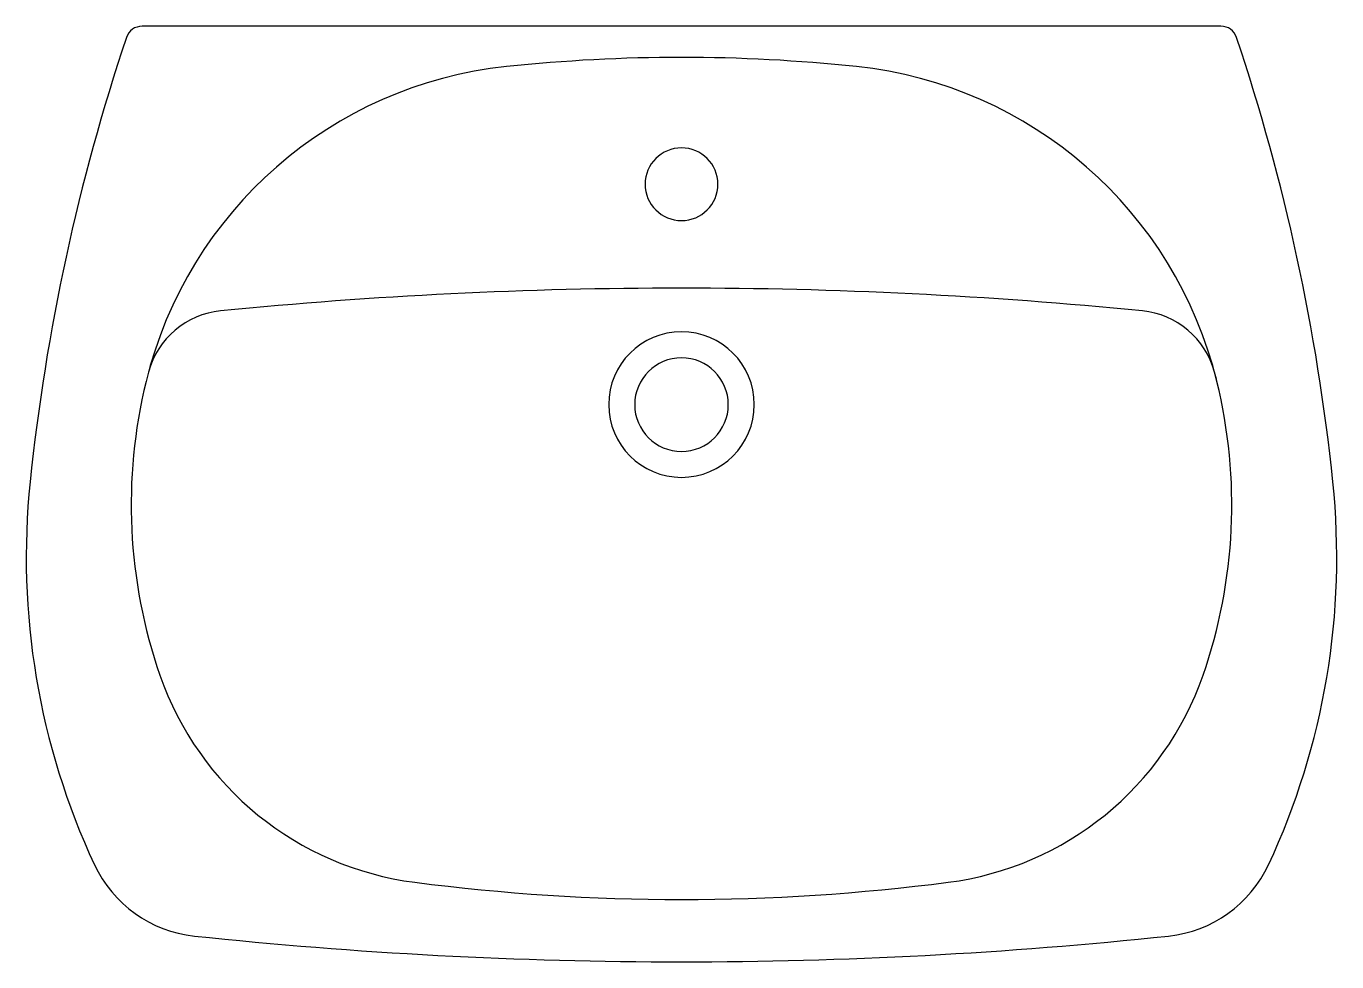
# Model space of a CAD drawing. Extents: x 1935 to 2565, y 1156 to 1606.
import ezdxf

# ---------------------------------------------------------------- set-up
doc = ezdxf.new("R2010")
doc.units = 0
doc.header["$LTSCALE"] = 50
doc.layers.add('FINA', color=6, linetype='CONTINUOUS')
doc.layers.add('GROSSA', color=3, linetype='CONTINUOUS')

msp = doc.modelspace()

# ---------------------------------------------------------------- linework, layer by layer
at = {"layer": 'FINA', "color": 0, "linetype": 'CONTINUOUS'}
for centre, radius, start, end in [((2249.71, 790.87), 799.99, 83.96254, 96.03746), ((2186.6, 1387.54), 200, 96.03741, 166.2733), ((2312.81, 1387.54), 200, 13.7267, 83.96259), ((2249.71, 1423.87), 35, 90, 270), ((2249.71, 1423.87), 35, 270, 90)]:
    msp.add_arc(centre, radius, start, end, dxfattribs=at)
at = {"layer": 'GROSSA', "color": 0, "linetype": 'CONTINUOUS'}
msp.add_line((2508.96, 1605.87), (1990.45, 1605.87), dxfattribs=at)
for centre, radius, start, end in [((2931.22, 1283.19), 1000, 161.5054, 174.05892), ((1990.45, 1597.87), 8, 89.99883, 161.50494), ((2508.97, 1597.87), 8, 18.49506, 90.00117), ((1568.2, 1283.19), 1000, 5.94108, 18.4946), ((2249.71, 1529.87), 17.5, 90, 270), ((2249.71, 1529.87), 17.5, 270, 90), ((2249.71, -770.13), 2250, 84.34923, 95.65077), ((2032.1, 1429.13), 40, 95.65077, 164.93361), ((2467.31, 1429.13), 40, 15.06639, 84.34923), ((2249.71, 1423.87), 22.5, 90, 270), ((2249.71, 1423.87), 22.5, 270, 90), ((2313.49, 1387), 199.48, 13.93253, 15.2572), ((2235.17, 1375.67), 250, 166.27333, 199.15201), ((2264.24, 1375.67), 250, 340.84799, 13.72667), ((2284.71, 1350.47), 350, 174.05848, 204.99763), ((2214.71, 1350.47), 350, 335.00237, 5.94152), ((2140.71, 1342.87), 150, 199.15191, 262.65094), ((2358.71, 1342.87), 150, 277.34906, 340.84809), ((2021.87, 1227.92), 60, 204.99817, 263.94248), ((2477.54, 1227.92), 60, 276.05752, 335.00183), ((2249.71, 2188.01), 1002.14, 262.65099, 277.34901), ((2249.71, 3375), 2219.13, 263.9428, 276.0572)]:
    msp.add_arc(centre, radius, start, end, dxfattribs=at)

doc.saveas('drawing.dxf')
